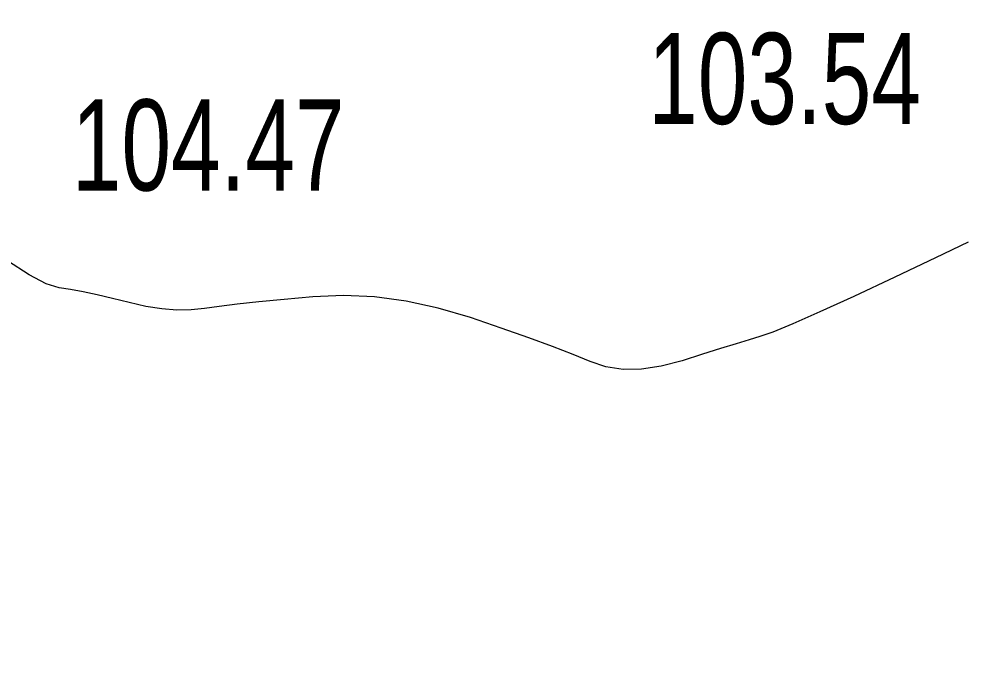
# Model space of a CAD drawing. Header units: metres. Extents: x 431006 to 434411, y 2469261 to 2473208.
# Drawn here: x 431901.73 to 431943.16, y 2472804.05 to 2472832.29 of the extents above; entities that cross this region are included whole.
import ezdxf

# ---------------------------------------------------------------- set-up
doc = ezdxf.new("R2010")
doc.units = ezdxf.units.M
doc.header["$MEASUREMENT"] = 0
doc.linetypes.add('ACAD_ISO02W100', pattern=[15, 12, -3])
for name, color, linetype, lineweight in [('CAO DO', 8, 'Continuous', 18), ('mat nuoc-ks', 8, 'DUONG_MEP_NUOC', 18), ('MH_DongMuc_Con', 8, 'Continuous', 18)]:
    doc.layers.add(name, color=color, linetype=linetype, lineweight=lineweight)
doc.styles.get("Standard").update_dxf_attribs({"font": 'arial.ttf'})
doc.linetypes.add('DUONG_MEP_NUOC', pattern='A,0.2,[130,ltypeshp.shx,S=0.15,R=0,X=0,Y=0.15],0.05,[130,ltypeshp.shx,S=0.15,R=0,X=0,Y=0.15],1', length=1.25)

msp = doc.modelspace()

# ---------------------------------------------------------------- hatches: boundary and pattern name
at = {"layer": 'mat nuoc-ks', "linetype": 'ACAD_ISO02W100'}
h = msp.add_hatch(dxfattribs=at)
h.set_pattern_fill('MUDST', color=9, scale=10, style=0)
h.paths.add_polyline_path([(431995.761, 2472676.746), (432026.065, 2472663.254), (432047.829, 2472696.544), (432006.693, 2472713.086)])
edge = h.paths.add_edge_path()
edge.add_spline(control_points=[(431965.724, 2472785.932), (431964.42, 2472784.529), (431962.021, 2472782.068), (431959.51, 2472775.278), (431959.487, 2472766.565), (431961.768, 2472755.566), (431963.984, 2472746.763), (431969.342, 2472742.802), (431973.582, 2472743.726), (431978.752, 2472746.076), (431982.129, 2472753.874), (431977.986, 2472764.496), (431974.757, 2472774.488), (431972.872, 2472784.165), (431968.896, 2472786.497), (431966.424, 2472786.685), (431965.724, 2472785.932)], knot_values=[0, 0, 0, 0, 5.747009, 10.100787, 21.36842, 31.167118, 44.351095, 46.787336, 50.0346, 56.515715, 63.397584, 72.994175, 89.012488, 96.847635, 99.692713, 102.777687, 102.777687, 102.777687, 102.777687], degree=3, periodic=0)
edge = h.paths.add_edge_path()
edge.add_spline(control_points=[(431935.536, 2472889.682), (431935.117, 2472889.013), (431932.643, 2472886.79), (431932.183, 2472881.023), (431932.738, 2472875.789), (431931.171, 2472871.564), (431933.899, 2472869.332), (431937.425, 2472864.391), (431946.969, 2472863.088), (431953.461, 2472857.915), (431957.912, 2472854.538), (431961.15, 2472855.071), (431963.775, 2472857.569), (431963.576, 2472861.378), (431966.639, 2472863.84), (431964.276, 2472867.647), (431959.777, 2472870.529), (431953.91, 2472877.269), (431948.175, 2472882.94), (431942.525, 2472887.592), (431939.468, 2472889.486), (431936.541, 2472891.287), (431935.768, 2472890.053), (431935.536, 2472889.682)], knot_values=[0, 0, 0, 0, 2.368169, 9.707221, 15.509633, 19.097557, 21.153446, 25.258568, 37.301745, 46.869534, 50.790048, 52.990971, 56.16217, 60.670335, 63.74458, 65.536976, 72.573494, 80.257943, 91.858598, 97.173316, 101.544879, 103.887891, 105.200704, 105.200704, 105.200704, 105.200704], degree=3, periodic=0)
h.paths.add_polyline_path([(432013.959, 2472684.687), (432021.912, 2472684.687), (432021.912, 2472693.522), (432013.959, 2472693.522)], flags=24)
h.paths.add_polyline_path([(431965.765, 2472758.772), (431973.718, 2472758.772), (431973.718, 2472767.606), (431965.765, 2472767.606)], flags=24)
h.paths.add_polyline_path([(431943.364, 2472868.219), (431951.318, 2472868.219), (431951.318, 2472877.053), (431943.364, 2472877.053)], flags=24)

# ---------------------------------------------------------------- linework, layer by layer
at = {"layer": 'MH_DongMuc_Con', "color": 9, "lineweight": 0, "elevation": 106}
msp.add_lwpolyline([(431943.376, 2472822.487), (431941.946, 2472821.798), (431940.168, 2472820.952), (431938.368, 2472820.108), (431936.876, 2472819.425), (431935.691, 2472818.902), (431934.814, 2472818.541), (431934.244, 2472818.341), (431933.774, 2472818.203), (431933.198, 2472818.028), (431932.516, 2472817.817), (431931.726, 2472817.568), (431930.831, 2472817.283), (431929.91, 2472817.039), (431929.046, 2472816.913), (431928.237, 2472816.906), (431927.485, 2472817.019), (431926.789, 2472817.249), (431926.045, 2472817.559), (431925.149, 2472817.906), (431924.099, 2472818.292), (431922.897, 2472818.715), (431921.543, 2472819.177), (431920.121, 2472819.598), (431918.719, 2472819.9), (431917.336, 2472820.083), (431915.972, 2472820.146), (431914.628, 2472820.091), (431913.37, 2472819.979), (431912.265, 2472819.871), (431911.314, 2472819.769), (431910.517, 2472819.671), (431909.873, 2472819.578), (431909.287, 2472819.516), (431908.663, 2472819.511), (431908.002, 2472819.563), (431907.303, 2472819.671), (431906.567, 2472819.837), (431905.84, 2472820.018), (431905.17, 2472820.174), (431904.557, 2472820.304), (431904.001, 2472820.408), (431903.502, 2472820.488), (431902.937, 2472820.664), (431902.183, 2472821.059), (431901.239, 2472821.672)], dxfattribs=at)

# ---------------------------------------------------------------- texts
at = {"layer": 'CAO DO', "color": 9, "lineweight": 0, "width": 0.7}
for s, p in [('103.54', (431929.342, 2472827.679, 103.535)), ('104.47', (431904.059, 2472824.756, 104.469))]:
    msp.add_text(s, height=4, dxfattribs=at).set_placement(p)

doc.saveas('drawing.dxf')
